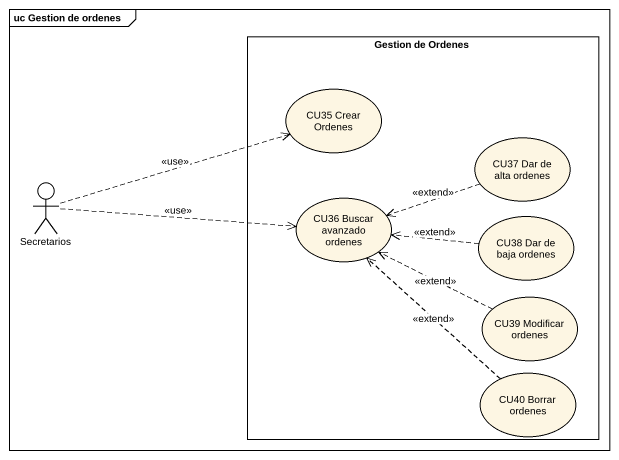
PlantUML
@startuml
mainframe uc Gestion de ordenes
rectangle "Gestion de Ordenes" as Gestion_de_Ordenes {
  usecase "CU35 Crear Ordenes" as CU35_Crear_Ordenes
  usecase "CU37 Dar de alta ordenes" as CU37_Dar_de_alta_ordenes
  usecase "CU36 Buscar avanzado ordenes" as CU36_Buscar_avanzado_ordenes
  usecase "CU38 Dar de baja ordenes" as CU38_Dar_de_baja_ordenes
  usecase "CU39 Modificar ordenes" as CU39_Modificar_ordenes
  usecase "CU40 Borrar ordenes" as CU40_Borrar_ordenes
}
actor Secretarios
CU37_Dar_de_alta_ordenes .left.> CU36_Buscar_avanzado_ordenes : <<extend>>
Secretarios .right.> CU35_Crear_Ordenes : <<use>>
Secretarios .right.> CU36_Buscar_avanzado_ordenes : <<use>>
CU38_Dar_de_baja_ordenes .left.> CU36_Buscar_avanzado_ordenes : <<extend>>
CU39_Modificar_ordenes .left.> CU36_Buscar_avanzado_ordenes : <<extend>>
CU40_Borrar_ordenes .up.> CU36_Buscar_avanzado_ordenes : <<extend>>
@enduml
